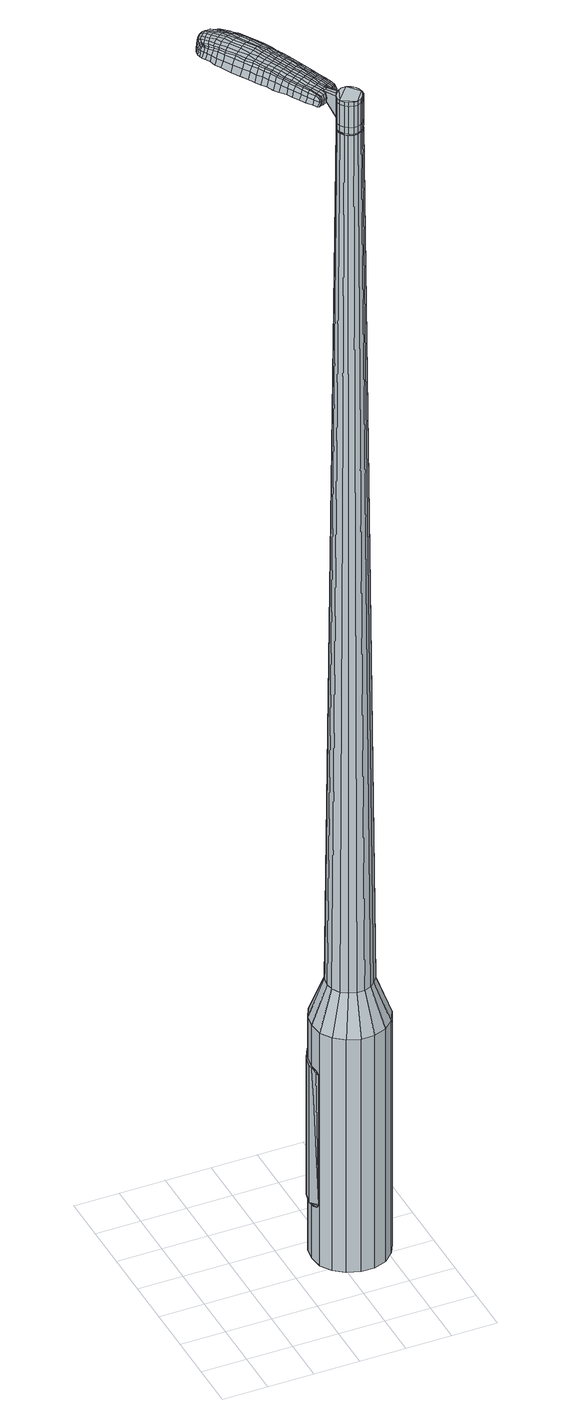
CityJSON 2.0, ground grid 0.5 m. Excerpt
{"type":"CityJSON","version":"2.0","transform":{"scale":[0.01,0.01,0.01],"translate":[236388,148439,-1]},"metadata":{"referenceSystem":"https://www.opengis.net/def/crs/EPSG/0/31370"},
"CityObjects":{
"object1":{"type":"GenericCityObject","attributes":{"cluster":213,"mean_distance_to_centroid":0.236,"new_centroid_x":236389.72,"new_centroid_y":148440.24,"mean_distance_to_camera":6.53,"H1":-6.53,"H2":-6.41,"Z_final":109.75,"cluster2":-1,"proj_x":236393.55,"proj_y":148437.95,"id_line":53405,"bearing_l":30.92,"distance":4.46,"orientation":"left","G_obj":120.92},"geometry":[{"type":"MultiSurface","lod":"2","boundaries":[[[0,1,2,3]],[[1,4,5,2]],[[4,6,7,5]],[[6,8,9,7]],[[8,10,11,9]],[[10,12,13,11]],[[12,14,15,13]],[[14,16,17,15]],[[16,18,19,17]],[[18,20,21,19]],[[20,22,23,21]],[[22,24,25,23]],[[24,26,27,25]],[[26,28,29,27]],[[28,30,31,29]],[[30,32,33,31]],[[32,34,35,33]],[[34,0,3,35]],[[36,37,38,39]],[[38,40,41,42]],[[41,43,42]],[[42,44,45,46]],[[45,47,46]],[[46,48,49,50]],[[49,51,50]],[[42,46,50,38]],[[50,52,39,38]],[[53,36,39]],[[2,5,7,35]],[[7,9,11,15]],[[11,13,15]],[[15,17,19,23]],[[19,21,23]],[[23,25,27,31]],[[27,29,31]],[[15,23,31,7]],[[31,33,35,7]],[[3,2,35]],[[1,0,54,55]],[[0,34,56,54]],[[34,32,57,56]],[[32,30,58,57]],[[30,28,59,58]],[[28,26,60,59]],[[26,24,61,60]],[[24,22,62,61]],[[22,20,63,62]],[[20,18,64,63]],[[18,16,65,64]],[[16,14,66,65]],[[14,12,67,66]],[[12,10,68,67]],[[10,8,69,68]],[[8,6,70,69]],[[6,4,71,70]],[[4,1,55,71]],[[55,54,72,73]],[[54,56,74,72]],[[56,57,75,74]],[[57,58,76,75]],[[58,59,77,76]],[[59,60,78,77]],[[60,61,79,78]],[[61,62,80,79]],[[62,63,81,80]],[[63,64,82,81]],[[64,65,83,82]],[[65,66,84,83]],[[66,67,85,84]],[[67,68,86,85]],[[68,69,87,86]],[[69,70,88,87]],[[70,71,89,88]],[[71,55,73,89]],[[72,90,91,92]],[[93,94,90,72]],[[95,96,94,93]],[[97,98,96,95]],[[99,100,98,97]],[[78,101,100,99]],[[102,103,101,78]],[[104,105,103,102]],[[106,107,105,104]],[[108,109,107,106]],[[83,110,109,108]],[[111,112,110,83]],[[85,113,112,111]],[[86,114,113,85]],[[87,115,114,86]],[[88,116,115,87]],[[117,118,116,88]],[[92,91,118,117]],[[119,120,121,122]],[[123,119,122,124]],[[125,123,124,126]],[[127,125,126,128]],[[129,127,128,130]],[[131,129,130,132]],[[133,131,132,134]],[[135,133,134,136]],[[137,135,136,138]],[[139,137,138,140]],[[141,139,140,142]],[[143,141,142,144]],[[145,143,144,146]],[[147,145,146,148]],[[149,147,148,150]],[[151,149,150,152]],[[73,72,92]],[[74,93,72]],[[74,75,95,93]],[[75,76,97,95]],[[76,77,99,97]],[[77,78,99]],[[79,102,78]],[[79,80,104,102]],[[80,81,106,104]],[[81,82,108,106]],[[82,83,108]],[[84,111,83]],[[84,85,111]],[[89,117,88]],[[89,73,92,117]],[[153,91,90]],[[153,154,118,91]],[[154,116,118]],[[155,112,113]],[[155,110,112]],[[156,109,110]],[[156,157,107,109]],[[157,158,105,107]],[[158,159,103,105]],[[159,101,103]],[[160,100,101]],[[160,161,98,100]],[[161,162,96,98]],[[162,163,94,96]],[[163,90,94]],[[39,52,151,164]],[[153,90,165,152]],[[53,39,164,120]],[[90,163,121,165]],[[36,53,120,119]],[[163,162,122,121]],[[37,36,119,123]],[[162,161,124,122]],[[38,37,123,125]],[[161,160,126,124]],[[40,38,125,127]],[[160,101,128,126]],[[41,40,127,129]],[[101,159,130,128]],[[43,41,129,131]],[[159,158,132,130]],[[42,43,131,133]],[[158,157,134,132]],[[44,42,133,135]],[[157,156,136,134]],[[45,44,135,137]],[[156,110,138,136]],[[47,45,137,139]],[[110,155,140,138]],[[46,47,139,141]],[[155,113,142,140]],[[48,46,141,143]],[[113,114,144,142]],[[49,48,143,145]],[[114,115,146,144]],[[51,49,145,147]],[[115,116,148,146]],[[50,51,147,149]],[[116,154,150,148]],[[52,50,149,151]],[[154,153,152,150]],[[151,152,166,167]],[[152,165,168,166]],[[165,121,169,168]],[[121,120,170,169]],[[120,164,171,170]],[[164,151,167,171]],[[172,173,174,175]],[[176,172,175,177]],[[172,176,178,179]],[[173,172,179,180]],[[181,182,183,184]],[[185,181,184,186]],[[181,185,187,188]],[[182,181,188,189]],[[190,191,192,193]],[[194,190,193,195]],[[190,194,196,197]],[[191,190,197,198]],[[199,200,201,202]],[[203,199,202,204]],[[199,203,205,206]],[[200,199,206,207]],[[208,209,210,211]],[[212,208,211,213]],[[208,212,214,215]],[[209,208,215,216]],[[217,218,219,220]],[[221,217,220,222]],[[217,221,223,224]],[[218,217,224,225]],[[226,227,228,229]],[[218,226,229,219]],[[226,218,225,230]],[[227,226,230,231]],[[232,233,234,235]],[[227,232,235,228]],[[232,227,231,236]],[[233,232,236,237]],[[238,176,177,239]],[[233,238,239,234]],[[238,233,237,240]],[[176,238,240,178]],[[241,242,243,244]],[[245,241,244,246]],[[241,245,247,248]],[[242,241,248,249]],[[250,251,252,253]],[[242,250,253,243]],[[250,242,249,254]],[[251,250,254,255]],[[256,257,258,259]],[[251,256,259,252]],[[256,251,255,260]],[[257,256,260,261]],[[262,263,264,265]],[[257,262,265,258]],[[262,257,261,266]],[[263,262,266,267]],[[268,173,180,269]],[[263,268,269,264]],[[268,263,267,270]],[[173,268,270,174]],[[271,272,273,274]],[[275,271,274,276]],[[271,275,277,278]],[[272,271,278,279]],[[280,281,282,283]],[[272,280,283,273]],[[280,272,279,284]],[[281,280,284,285]],[[286,287,288,289]],[[281,286,289,282]],[[286,281,285,290]],[[287,286,290,291]],[[292,185,186,293]],[[287,292,293,288]],[[292,287,291,294]],[[185,292,294,187]],[[295,296,297,298]],[[299,295,298,300]],[[295,299,301,302]],[[296,295,302,303]],[[304,305,306,307]],[[296,304,307,297]],[[304,296,303,308]],[[305,304,308,309]],[[310,311,312,313]],[[305,310,313,306]],[[310,305,309,314]],[[311,310,314,315]],[[316,317,318,319]],[[311,316,319,312]],[[316,311,315,320]],[[317,316,320,321]],[[322,182,189,323]],[[317,322,323,318]],[[322,317,321,324]],[[182,322,324,183]],[[325,211,210,326]],[[327,325,326,328]],[[325,327,329,330]],[[211,325,330,213]],[[331,327,328,332]],[[333,331,332,334]],[[331,333,335,336]],[[327,331,336,329]],[[337,333,334,338]],[[339,337,338,340]],[[337,339,341,342]],[[333,337,342,335]],[[343,339,340,344]],[[345,343,344,346]],[[343,345,347,348]],[[339,343,348,341]],[[349,345,346,350]],[[200,349,350,201]],[[349,200,207,351]],[[345,349,351,347]],[[352,353,198,197]],[[354,352,197,196]],[[352,354,355,356]],[[353,352,356,357]],[[358,359,357,356]],[[360,358,356,355]],[[358,360,361,362]],[[359,358,362,363]],[[364,365,363,362]],[[366,364,362,361]],[[364,366,367,368]],[[365,364,368,369]],[[370,371,369,368]],[[372,370,368,367]],[[370,372,205,203]],[[371,370,203,204]],[[373,374,375,376]],[[275,373,376,277]],[[373,275,276,377]],[[374,373,377,378]],[[379,194,195,380]],[[374,379,380,375]],[[379,374,378,381]],[[194,379,381,196]],[[382,383,384,385]],[[221,382,385,223]],[[382,221,222,386]],[[383,382,386,387]],[[388,389,390,391]],[[383,388,391,384]],[[388,383,387,392]],[[389,388,392,393]],[[394,191,198,395]],[[389,394,395,390]],[[394,389,393,396]],[[191,394,396,192]],[[397,398,399,400]],[[179,397,400,180]],[[397,179,178,401]],[[398,397,401,402]],[[403,404,405,406]],[[398,403,406,399]],[[403,398,402,407]],[[404,403,407,408]],[[409,202,201,410]],[[404,409,410,405]],[[409,404,408,411]],[[202,409,411,204]],[[412,413,414,415]],[[184,412,415,186]],[[412,184,183,416]],[[413,412,416,417]],[[418,206,205,419]],[[413,418,419,414]],[[418,413,417,420]],[[206,418,420,207]],[[421,422,423,424]],[[299,421,424,301]],[[421,299,300,425]],[[422,421,425,426]],[[427,212,213,428]],[[422,427,428,423]],[[427,422,426,429]],[[212,427,429,214]],[[430,431,432,433]],[[245,430,433,247]],[[430,245,246,434]],[[431,430,434,435]],[[436,437,438,439]],[[431,436,439,432]],[[436,431,435,440]],[[437,436,440,441]],[[442,209,216,443]],[[437,442,443,438]],[[442,437,441,444]],[[209,442,444,210]],[[445,446,435,434]],[[244,445,434,246]],[[445,244,243,447]],[[446,445,447,448]],[[449,450,441,440]],[[446,449,440,435]],[[449,446,448,451]],[[450,449,451,452]],[[453,326,210,444]],[[450,453,444,441]],[[453,450,452,454]],[[326,453,454,328]],[[455,456,457,458]],[[302,455,458,303]],[[455,302,301,424]],[[456,455,424,423]],[[459,330,329,460]],[[456,459,460,457]],[[459,456,423,428]],[[330,459,428,213]],[[461,462,448,447]],[[253,461,447,243]],[[461,253,252,463]],[[462,461,463,464]],[[465,466,452,451]],[[462,465,451,448]],[[465,462,464,467]],[[466,465,467,468]],[[469,332,328,454]],[[466,469,454,452]],[[469,466,468,470]],[[332,469,470,334]],[[471,472,473,474]],[[308,471,474,309]],[[471,308,303,458]],[[472,471,458,457]],[[475,336,335,476]],[[472,475,476,473]],[[475,472,457,460]],[[336,475,460,329]],[[477,478,464,463]],[[259,477,463,252]],[[477,259,258,479]],[[478,477,479,480]],[[481,482,468,467]],[[478,481,467,464]],[[481,478,480,483]],[[482,481,483,484]],[[485,338,334,470]],[[482,485,470,468]],[[485,482,484,486]],[[338,485,486,340]],[[487,488,489,490]],[[314,487,490,315]],[[487,314,309,474]],[[488,487,474,473]],[[491,342,341,492]],[[488,491,492,489]],[[491,488,473,476]],[[342,491,476,335]],[[493,494,480,479]],[[265,493,479,258]],[[493,265,264,495]],[[494,493,495,496]],[[497,498,484,483]],[[494,497,483,480]],[[497,494,496,499]],[[498,497,499,500]],[[501,344,340,486]],[[498,501,486,484]],[[501,498,500,502]],[[344,501,502,346]],[[503,504,505,506]],[[320,503,506,321]],[[503,320,315,490]],[[504,503,490,489]],[[507,348,347,508]],[[504,507,508,505]],[[507,504,489,492]],[[348,507,492,341]],[[509,510,496,495]],[[269,509,495,264]],[[509,269,180,400]],[[510,509,400,399]],[[511,512,500,499]],[[510,511,499,496]],[[511,510,399,406]],[[512,511,406,405]],[[513,350,346,502]],[[512,513,502,500]],[[513,512,405,410]],[[350,513,410,201]],[[514,515,417,416]],[[324,514,416,183]],[[514,324,321,506]],[[515,514,506,505]],[[516,351,207,420]],[[515,516,420,417]],[[516,515,505,508]],[[351,516,508,347]],[[517,518,378,377]],[[274,517,377,276]],[[517,274,273,519]],[[518,517,519,520]],[[521,354,196,381]],[[518,521,381,378]],[[521,518,520,522]],[[354,521,522,355]],[[523,524,525,526]],[[224,523,526,225]],[[523,224,223,385]],[[524,523,385,384]],[[527,528,529,530]],[[524,527,530,525]],[[527,524,384,391]],[[528,527,391,390]],[[531,353,357,532]],[[528,531,532,529]],[[531,528,390,395]],[[353,531,395,198]],[[533,534,520,519]],[[283,533,519,273]],[[533,283,282,535]],[[534,533,535,536]],[[537,360,355,522]],[[534,537,522,520]],[[537,534,536,538]],[[360,537,538,361]],[[539,540,541,542]],[[230,539,542,231]],[[539,230,225,526]],[[540,539,526,525]],[[543,544,545,546]],[[540,543,546,541]],[[543,540,525,530]],[[544,543,530,529]],[[547,359,363,548]],[[544,547,548,545]],[[547,544,529,532]],[[359,547,532,357]],[[549,550,536,535]],[[289,549,535,282]],[[549,289,288,551]],[[550,549,551,552]],[[553,366,361,538]],[[550,553,538,536]],[[553,550,552,554]],[[366,553,554,367]],[[555,556,557,558]],[[236,555,558,237]],[[555,236,231,542]],[[556,555,542,541]],[[559,560,561,562]],[[556,559,562,557]],[[559,556,541,546]],[[560,559,546,545]],[[563,365,369,564]],[[560,563,564,561]],[[563,560,545,548]],[[365,563,548,363]],[[565,566,552,551]],[[293,565,551,288]],[[565,293,186,415]],[[566,565,415,414]],[[567,372,367,554]],[[566,567,554,552]],[[567,566,414,419]],[[372,567,419,205]],[[568,569,402,401]],[[240,568,401,178]],[[568,240,237,558]],[[569,568,558,557]],[[570,571,408,407]],[[569,570,407,402]],[[570,569,557,562]],[[571,570,562,561]],[[572,371,204,411]],[[571,572,411,408]],[[572,571,561,564]],[[371,572,564,369]],[[573,574,575,576]],[[576,575,577,578]],[[579,577,575,580]],[[580,575,574,581]],[[582,583,584,585]],[[585,584,586,587]],[[588,586,584,589]],[[589,584,583,590]],[[591,592,593,594]],[[594,593,595,596]],[[597,595,593,598]],[[598,593,592,599]],[[600,601,602,603]],[[603,602,604,605]],[[606,604,602,607]],[[607,602,601,608]],[[609,610,611,612]],[[612,611,613,614]],[[615,613,611,616]],[[616,611,610,617]],[[618,619,620,621]],[[621,620,622,623]],[[624,622,620,625]],[[625,620,619,626]],[[627,628,629,630]],[[630,629,619,618]],[[626,619,629,631]],[[631,629,628,632]],[[633,634,635,636]],[[636,635,628,627]],[[632,628,635,637]],[[637,635,634,638]],[[578,577,639,640]],[[640,639,634,633]],[[638,634,639,641]],[[641,639,577,579]],[[642,643,644,645]],[[645,644,646,647]],[[648,646,644,649]],[[649,644,643,650]],[[651,652,653,654]],[[654,653,643,642]],[[650,643,653,655]],[[655,653,652,656]],[[657,658,659,660]],[[660,659,652,651]],[[656,652,659,661]],[[661,659,658,662]],[[663,664,665,666]],[[666,665,658,657]],[[662,658,665,667]],[[667,665,664,668]],[[581,574,669,670]],[[670,669,664,663]],[[668,664,669,671]],[[671,669,574,573]],[[672,673,674,675]],[[675,674,676,677]],[[678,676,674,679]],[[679,674,673,680]],[[681,682,683,684]],[[684,683,673,672]],[[680,673,683,685]],[[685,683,682,686]],[[687,688,689,690]],[[690,689,682,681]],[[686,682,689,691]],[[691,689,688,692]],[[587,586,693,694]],[[694,693,688,687]],[[692,688,693,695]],[[695,693,586,588]],[[696,697,698,699]],[[699,698,700,701]],[[702,700,698,703]],[[703,698,697,704]],[[705,706,707,708]],[[708,707,697,696]],[[704,697,707,709]],[[709,707,706,710]],[[711,712,713,714]],[[714,713,706,705]],[[710,706,713,715]],[[715,713,712,716]],[[717,718,719,720]],[[720,719,712,711]],[[716,712,719,721]],[[721,719,718,722]],[[590,583,723,724]],[[724,723,718,717]],[[722,718,723,725]],[[725,723,583,582]],[[609,612,726,727]],[[727,726,728,729]],[[730,728,726,731]],[[731,726,612,614]],[[729,728,732,733]],[[733,732,734,735]],[[736,734,732,737]],[[737,732,728,730]],[[735,734,738,739]],[[739,738,740,741]],[[742,740,738,743]],[[743,738,734,736]],[[741,740,744,745]],[[745,744,746,747]],[[748,746,744,749]],[[749,744,740,742]],[[747,746,750,751]],[[751,750,601,600]],[[608,601,750,752]],[[752,750,746,748]],[[599,753,754,598]],[[598,754,755,597]],[[756,755,754,757]],[[757,754,753,758]],[[758,759,760,757]],[[757,760,761,756]],[[762,761,760,763]],[[763,760,759,764]],[[764,765,766,763]],[[763,766,767,762]],[[768,767,766,769]],[[769,766,765,770]],[[770,771,772,769]],[[769,772,773,768]],[[606,773,772,604]],[[604,772,771,605]],[[774,775,776,777]],[[777,776,676,678]],[[677,676,776,778]],[[778,776,775,779]],[[596,595,780,781]],[[781,780,775,774]],[[779,775,780,782]],[[782,780,595,597]],[[783,784,785,786]],[[786,785,622,624]],[[623,622,785,787]],[[787,785,784,788]],[[789,790,791,792]],[[792,791,784,783]],[[788,784,791,793]],[[793,791,790,794]],[[599,592,795,796]],[[796,795,790,789]],[[794,790,795,797]],[[797,795,592,591]],[[798,799,800,801]],[[801,800,580,581]],[[579,580,800,802]],[[802,800,799,803]],[[804,805,806,807]],[[807,806,799,798]],[[803,799,806,808]],[[808,806,805,809]],[[600,603,810,811]],[[811,810,805,804]],[[809,805,810,812]],[[812,810,603,605]],[[813,814,815,816]],[[816,815,585,587]],[[582,585,815,817]],[[817,815,814,818]],[[606,607,819,820]],[[820,819,814,813]],[[818,814,819,821]],[[821,819,607,608]],[[822,823,700,824]],[[824,700,702]],[[701,700,823,825]],[[614,613,826,827]],[[827,826,823,822]],[[825,823,826,828]],[[828,826,613,615]],[[829,830,831,832]],[[832,831,646,648]],[[647,646,831,833]],[[833,831,830,834]],[[835,836,837,838]],[[838,837,830,829]],[[834,830,837,839]],[[839,837,836,840]],[[617,610,841,842]],[[842,841,836,835]],[[840,836,841,843]],[[843,841,610,609]],[[834,844,845,833]],[[833,845,645,647]],[[642,645,845,846]],[[846,845,844,847]],[[840,848,849,839]],[[839,849,844,834]],[[847,844,849,850]],[[850,849,848,851]],[[609,727,852,843]],[[843,852,848,840]],[[851,848,852,853]],[[853,852,727,729]],[[854,855,856,857]],[[857,856,703,704]],[[702,703,856,824]],[[824,856,855,822]],[[730,731,858,859]],[[859,858,855,854]],[[822,855,858,827]],[[827,858,731,614]],[[847,860,846]],[[846,860,654,642]],[[651,654,860,861]],[[861,860,862]],[[851,863,864,850]],[[850,864,860,847]],[[862,860,864,865]],[[865,864,863,866]],[[729,733,867,853]],[[853,867,863,851]],[[866,863,867,868]],[[868,867,733,735]],[[869,870,871,872]],[[872,871,709,710]],[[704,709,871,857]],[[857,871,870,854]],[[736,737,873,874]],[[874,873,870,869]],[[854,870,873,859]],[[859,873,737,730]],[[862,875,861]],[[861,875,660,651]],[[657,660,875,876]],[[876,875,877]],[[866,878,879,865]],[[865,879,875,862]],[[877,875,879,880]],[[880,879,878,881]],[[735,739,882,868]],[[868,882,878,866]],[[881,878,882,883]],[[883,882,739,741]],[[884,885,886,887]],[[887,886,715,716]],[[710,715,886,872]],[[872,886,885,869]],[[742,743,888,889]],[[889,888,885,884]],[[869,885,888,874]],[[874,888,743,736]],[[877,890,891,876]],[[876,891,666,657]],[[663,666,891,892]],[[892,891,890,893]],[[881,894,895,880]],[[880,895,890,877]],[[893,890,895,896]],[[896,895,894,897]],[[741,745,898,883]],[[883,898,894,881]],[[897,894,898,899]],[[899,898,745,747]],[[900,901,902,903]],[[903,902,721,722]],[[716,721,902,887]],[[887,902,901,884]],[[748,749,904,905]],[[905,904,901,900]],[[884,901,904,889]],[[889,904,749,742]],[[893,906,907,892]],[[892,907,670,663]],[[581,670,907,801]],[[801,907,906,798]],[[897,908,909,896]],[[896,909,906,893]],[[798,906,909,807]],[[807,909,908,804]],[[747,751,910,899]],[[899,910,908,897]],[[804,908,910,811]],[[811,910,751,600]],[[818,911,912,817]],[[817,912,725,582]],[[722,725,912,903]],[[903,912,911,900]],[[608,752,913,821]],[[821,913,911,818]],[[900,911,913,905]],[[905,913,752,748]],[[779,914,915,778]],[[778,915,675,677]],[[672,675,915,916]],[[916,915,914,917]],[[597,755,918,782]],[[782,918,914,779]],[[917,914,918,919]],[[919,918,755,756]],[[920,921,922,923]],[[923,922,625,626]],[[624,625,922,786]],[[786,922,921,783]],[[924,925,926,927]],[[927,926,921,920]],[[783,921,926,792]],[[792,926,925,789]],[[758,753,928,929]],[[929,928,925,924]],[[789,925,928,796]],[[796,928,753,599]],[[917,930,931,916]],[[916,931,684,672]],[[681,684,931,932]],[[932,931,930,933]],[[756,761,934,919]],[[919,934,930,917]],[[933,930,934,935]],[[935,934,761,762]],[[936,937,938,939]],[[939,938,631,632]],[[626,631,938,923]],[[923,938,937,920]],[[940,941,942,943]],[[943,942,937,936]],[[920,937,942,927]],[[927,942,941,924]],[[764,759,944,945]],[[945,944,941,940]],[[924,941,944,929]],[[929,944,759,758]],[[933,946,947,932]],[[932,947,690,681]],[[687,690,947,948]],[[948,947,946,949]],[[762,767,950,935]],[[935,950,946,933]],[[949,946,950,951]],[[951,950,767,768]],[[952,953,954,955]],[[955,954,637,638]],[[632,637,954,939]],[[939,954,953,936]],[[956,957,958,959]],[[959,958,953,952]],[[936,953,958,943]],[[943,958,957,940]],[[770,765,960,961]],[[961,960,957,956]],[[940,957,960,945]],[[945,960,765,764]],[[949,962,963,948]],[[948,963,694,687]],[[587,694,963,816]],[[816,963,962,813]],[[768,773,964,951]],[[951,964,962,949]],[[813,962,964,820]],[[820,964,773,606]],[[803,965,966,802]],[[802,966,641,579]],[[638,641,966,955]],[[955,966,965,952]],[[809,967,968,808]],[[808,968,965,803]],[[952,965,968,959]],[[959,968,967,956]],[[605,771,969,812]],[[812,969,967,809]],[[956,967,969,961]],[[961,969,771,770]],[[573,576,175,174]],[[576,578,177,175]],[[588,589,188,187]],[[589,590,189,188]],[[591,594,193,192]],[[594,596,195,193]],[[615,616,215,214]],[[616,617,216,215]],[[618,621,220,219]],[[621,623,222,220]],[[627,630,229,228]],[[630,618,219,229]],[[633,636,235,234]],[[636,627,228,235]],[[578,640,239,177]],[[640,633,234,239]],[[648,649,248,247]],[[649,650,249,248]],[[650,655,254,249]],[[655,656,255,254]],[[656,661,260,255]],[[661,662,261,260]],[[662,667,266,261]],[[667,668,267,266]],[[668,671,270,267]],[[671,573,174,270]],[[678,679,278,277]],[[679,680,279,278]],[[680,685,284,279]],[[685,686,285,284]],[[686,691,290,285]],[[691,692,291,290]],[[692,695,294,291]],[[695,588,187,294]],[[696,699,298,297]],[[699,701,300,298]],[[705,708,307,306]],[[708,696,297,307]],[[711,714,313,312]],[[714,705,306,313]],[[717,720,319,318]],[[720,711,312,319]],[[590,724,323,189]],[[724,717,318,323]],[[774,777,376,375]],[[777,678,277,376]],[[596,781,380,195]],[[781,774,375,380]],[[623,787,386,222]],[[787,788,387,386]],[[788,793,392,387]],[[793,794,393,392]],[[794,797,396,393]],[[797,591,192,396]],[[701,425,300]],[[701,825,426,425]],[[825,828,429,426]],[[828,615,214,429]],[[829,832,433,432]],[[832,648,247,433]],[[835,838,439,438]],[[838,829,432,439]],[[617,842,443,216]],[[842,835,438,443]],[[970,971,972,973]],[[974,975,973,972]],[[976,977,978,979]],[[980,981,982,983]],[[971,984,985,972]],[[986,974,972,985]],[[987,976,979,988]],[[989,990,981,980]],[[984,991,992,985]],[[992,993,986,985]],[[994,987,988,995]],[[996,990,989,997]],[[991,998,999,992]],[[999,1000,993,992]],[[1001,994,995,1002]],[[1003,996,997,1004]],[[1005,1006,1007,1008]],[[1009,1010,1006,1005]],[[1009,1011,1012,1010]],[[1011,1013,1014,1012]],[[1015,1016,1017,1018]],[[1019,1020,1016,1015]],[[1021,1022,1020,1019]],[[1023,1024,1022,1021]],[[1018,1007,1006,1015]],[[1015,1006,1010,1019]],[[1010,1012,1021,1019]],[[1012,1014,1023,1021]],[[979,978,975,974]],[[988,979,974,986]],[[993,995,988,986]],[[1000,1002,995,993]],[[980,983,977,976]],[[989,980,976,987]],[[997,989,987,994]],[[1004,997,994,1001]],[[981,1005,1008,982]],[[990,1009,1005,981]],[[1011,1009,990,996]],[[1013,1011,996,1003]],[[1025,1026,1027,1028]],[[1027,1029,1030,1031]],[[1027,1031,1032,1033]],[[1027,1033,1028]],[[1034,1025,1028,1035]],[[1036,1035,1028,1037]],[[1038,1037,1028]],[[1039,1027,1026,1040]],[[1041,1039,1040,1042]],[[1043,1041,1042,1044]],[[1045,1043,1044,1046]],[[1047,1045,1046,1048]],[[1048,1049,1050,1051]],[[1048,1051,1052,1053]],[[1048,1053,1054,1055]],[[1054,1056,1057,1058]],[[1054,1058,1059,1060]],[[1054,1060,1055]],[[1048,1055,1047]],[[1061,1062,1026,1025]],[[1063,1064,1029,1027]],[[1065,1066,1038,1028]],[[1062,1067,1040,1026]],[[1068,1063,1027,1039]],[[1067,1069,1042,1040]],[[1070,1068,1039,1041]],[[1069,1071,1044,1042]],[[1072,1070,1041,1043]],[[1071,1073,1046,1044]],[[1074,1072,1043,1045]],[[1073,1075,1048,1046]],[[1076,1074,1045,1047]],[[1075,1077,1049,1048]],[[1078,1079,1056,1054]],[[1080,1076,1047,1055]],[[1050,1049,1077,1081]],[[1051,1050,1081,1082]],[[1052,1051,1082,1083]],[[1053,1052,1083,1084]],[[1054,1053,1084,1078]],[[1085,1061,1025,1034]],[[1086,1085,1034,1035]],[[1087,1086,1035,1036]],[[1088,1087,1036,1037]],[[1066,1088,1037,1038]],[[1030,1029,1064,1089]],[[1057,1056,1079,1090]],[[1031,1030,1089,1091]],[[1032,1031,1091,1092]],[[1033,1032,1092,1093]],[[1028,1033,1093,1065]],[[1058,1057,1090,1094]],[[1059,1058,1094,1095]],[[1060,1059,1095,1096]],[[1055,1060,1096,1080]]]}]}
},
"vertices":[
[148,161,384],[162,166,384],[162,166,96],[148,161,96],[176,166,384],[176,166,96],[190,162,384],[190,162,96],[202,152,384],[202,152,96],[209,140,384],[209,140,96],[212,125,384],[212,125,96],[210,111,384],[210,111,96],[203,98,384],[203,98,96],[192,88,384],[192,88,96],[178,83,384],[178,83,96],[163,83,384],[163,83,96],[149,88,384],[149,88,96],[138,97,384],[138,97,96],[130,109,384],[130,109,96],[128,124,384],[128,124,96],[130,138,384],[130,138,96],[137,151,384],[137,151,96],[157,129,1524],[156,124,1524],[157,120,1524],[163,136,1524],[160,116,1524],[163,113,1524],[172,111,1524],[168,111,1524],[177,113,1524],[180,116,1524],[183,125,1524],[183,120,1524],[182,129,1524],[180,133,1524],[172,138,1524],[176,136,1524],[167,138,1524],[159,133,1524],[157,146,429],[165,149,429],[150,140,429],[146,133,429],[145,124,429],[146,116,429],[151,108,429],[158,103,429],[166,100,429],[175,100,429],[183,103,429],[189,109,429],[194,116,429],[195,125,429],[193,134,429],[189,141,429],[182,147,429],[174,149,429],[163,136,1483],[167,138,1483],[159,133,1483],[157,129,1483],[156,124,1483],[157,120,1483],[160,116,1483],[163,113,1483],[168,111,1483],[172,111,1483],[177,113,1483],[180,116,1483],[183,120,1483],[183,125,1483],[182,129,1483],[180,133,1483],[176,136,1483],[172,138,1483],[163,136,1485],[167,137,1485],[167,137,1483],[160,133,1483],[160,133,1485],[158,129,1483],[158,129,1485],[157,124,1483],[157,124,1485],[158,120,1483],[158,120,1485],[160,116,1485],[164,113,1483],[164,113,1485],[168,112,1483],[168,112,1485],[172,112,1483],[172,112,1485],[176,114,1483],[176,114,1485],[180,116,1485],[182,120,1483],[182,120,1485],[183,125,1485],[182,129,1485],[180,133,1485],[176,136,1485],[172,137,1483],[172,137,1485],[157,129,1519],[159,133,1519],[159,133,1493],[157,129,1493],[156,124,1519],[156,124,1493],[157,120,1519],[157,120,1493],[160,116,1519],[160,116,1493],[163,113,1519],[163,113,1493],[168,111,1519],[168,111,1493],[172,111,1519],[172,111,1493],[177,113,1519],[177,113,1493],[180,116,1519],[180,116,1493],[183,120,1519],[183,120,1493],[183,125,1519],[183,125,1493],[182,129,1519],[182,129,1493],[180,133,1519],[180,133,1493],[176,136,1519],[176,136,1493],[172,138,1519],[172,138,1493],[167,138,1519],[167,138,1493],[167,138,1485],[172,138,1485],[183,120,1485],[177,113,1485],[172,111,1485],[168,111,1485],[163,113,1485],[157,120,1485],[156,124,1485],[157,129,1485],[159,133,1485],[163,136,1519],[163,136,1493],[156,154,1513],[156,154,1518],[153,152,1513],[151,150,1513],[151,150,1518],[153,152,1518],[132,226,1519],[135,219,1518],[136,221,1509],[133,228,1510],[128,233,1519],[128,235,1510],[127,232,1526],[131,224,1525],[135,218,1525],[99,206,1519],[103,200,1518],[105,200,1525],[101,206,1525],[94,213,1519],[96,213,1526],[92,214,1510],[97,206,1510],[101,200,1509],[76,278,1519],[79,280,1519],[79,281,1513],[76,279,1513],[73,275,1519],[73,276,1513],[74,274,1524],[77,277,1524],[80,279,1524],[114,215,1530],[118,208,1529],[121,210,1529],[117,216,1530],[110,222,1531],[113,224,1531],[106,220,1530],[111,213,1530],[115,206,1529],[156,145,1512],[158,147,1512],[158,148,1517],[155,146,1517],[153,144,1512],[153,145,1517],[153,144,1506],[155,146,1506],[158,148,1506],[100,276,1519],[102,273,1519],[103,275,1512],[101,277,1512],[99,278,1518],[99,279,1512],[98,277,1522],[99,275,1523],[102,272,1524],[105,269,1519],[109,265,1519],[109,266,1512],[106,271,1512],[104,268,1524],[108,264,1525],[112,260,1519],[116,253,1519],[117,255,1511],[113,262,1511],[111,259,1526],[115,252,1526],[122,243,1519],[123,245,1510],[121,242,1526],[166,160,1513],[163,167,1513],[162,166,1518],[166,159,1517],[169,155,1512],[167,156,1516],[169,156,1506],[167,162,1507],[163,168,1507],[159,174,1514],[156,180,1515],[155,179,1520],[159,172,1519],[160,175,1507],[156,182,1507],[152,187,1515],[149,194,1516],[148,192,1522],[152,186,1521],[153,189,1508],[150,195,1508],[146,200,1517],[142,207,1517],[141,205,1524],[145,199,1523],[146,202,1508],[143,209,1509],[139,213,1518],[138,211,1524],[139,215,1509],[69,258,1519],[71,255,1519],[72,255,1524],[71,259,1523],[69,261,1518],[70,260,1522],[67,261,1512],[68,258,1512],[69,255,1512],[73,251,1519],[75,246,1519],[77,246,1525],[74,251,1524],[71,251,1512],[74,246,1512],[78,240,1519],[82,233,1519],[84,233,1526],[80,240,1526],[76,240,1511],[80,234,1511],[88,223,1519],[90,223,1526],[86,224,1510],[140,145,1513],[136,151,1513],[134,151,1507],[139,145,1507],[144,140,1512],[142,141,1506],[144,142,1516],[142,145,1517],[137,151,1518],[132,157,1514],[127,164,1515],[126,164,1507],[130,158,1507],[133,157,1519],[129,164,1520],[123,170,1515],[119,176,1516],[117,176,1508],[122,170,1508],[125,170,1521],[121,176,1522],[115,182,1517],[111,188,1517],[109,188,1509],[113,182,1508],[117,182,1523],[113,188,1524],[107,194,1518],[105,194,1509],[109,194,1524],[153,151,1519],[155,152,1519],[149,157,1520],[151,159,1520],[146,156,1520],[150,150,1519],[145,164,1522],[147,165,1522],[141,170,1523],[143,172,1523],[138,169,1523],[142,162,1521],[137,177,1524],[140,178,1524],[133,183,1525],[136,184,1525],[131,181,1525],[134,175,1524],[130,189,1526],[132,191,1526],[126,196,1527],[128,197,1527],[123,194,1527],[127,188,1526],[122,202,1528],[125,204,1528],[119,200,1528],[79,274,1527],[82,276,1527],[76,271,1526],[78,267,1527],[81,270,1528],[84,272,1528],[84,265,1529],[87,267,1529],[81,262,1528],[85,256,1530],[88,258,1530],[91,260,1530],[92,252,1531],[95,254,1531],[88,250,1530],[93,242,1531],[96,244,1531],[99,246,1531],[103,233,1531],[106,235,1531],[100,231,1531],[68,263,1518],[69,266,1519],[68,266,1513],[67,263,1513],[70,262,1523],[70,265,1523],[71,270,1519],[70,271,1513],[72,269,1524],[97,279,1518],[94,280,1518],[94,278,1523],[97,277,1523],[97,280,1513],[94,281,1513],[91,281,1519],[87,281,1519],[87,280,1524],[91,279,1523],[91,282,1513],[86,282,1513],[83,281,1519],[84,280,1524],[83,282,1513],[130,223,1528],[128,222,1528],[132,216,1528],[133,217,1527],[126,231,1528],[124,230,1529],[126,221,1529],[123,219,1530],[126,213,1529],[129,215,1528],[121,229,1529],[118,227,1530],[120,218,1530],[124,212,1529],[116,226,1531],[102,207,1528],[104,208,1529],[99,215,1529],[97,214,1528],[106,201,1527],[108,202,1528],[107,210,1529],[103,218,1530],[111,204,1528],[146,139,1512],[147,140,1512],[147,142,1517],[145,141,1517],[144,140,1506],[146,141,1506],[150,142,1512],[150,143,1517],[149,142,1506],[169,153,1512],[167,152,1512],[167,153,1506],[169,154,1506],[167,154,1517],[166,153,1517],[165,151,1512],[163,149,1512],[163,150,1506],[165,152,1506],[164,152,1517],[162,150,1517],[161,148,1512],[160,149,1506],[160,149,1517],[165,158,1519],[163,157,1519],[161,165,1520],[160,164,1520],[161,156,1519],[159,155,1519],[158,163,1520],[156,162,1520],[157,154,1519],[153,160,1520],[143,145,1519],[144,146,1519],[140,153,1520],[139,152,1520],[147,148,1519],[143,154,1520],[158,171,1521],[156,171,1521],[154,178,1522],[153,177,1522],[154,169,1521],[152,168,1521],[151,176,1522],[148,174,1523],[150,167,1522],[146,173,1523],[134,158,1521],[136,159,1521],[132,165,1522],[130,164,1522],[139,160,1521],[135,167,1522],[151,185,1523],[149,184,1523],[147,191,1524],[146,190,1524],[147,182,1523],[145,181,1524],[143,189,1525],[141,187,1525],[142,180,1524],[138,186,1525],[126,170,1523],[128,171,1523],[124,177,1524],[122,176,1524],[131,173,1524],[127,179,1525],[144,198,1525],[142,197,1525],[140,204,1526],[139,203,1526],[140,195,1526],[137,194,1526],[136,202,1527],[134,200,1527],[135,192,1526],[131,199,1527],[118,182,1525],[120,184,1525],[116,190,1526],[114,189,1526],[123,186,1526],[119,192,1527],[137,210,1527],[135,210,1527],[133,208,1527],[130,207,1528],[127,205,1528],[110,195,1527],[112,196,1527],[115,198,1528],[71,260,1525],[72,263,1525],[72,257,1526],[73,259,1526],[73,267,1526],[75,263,1527],[98,275,1525],[96,276,1525],[98,273,1526],[100,273,1525],[92,277,1525],[89,278,1526],[91,274,1527],[95,274,1526],[85,277,1526],[88,273,1527],[75,252,1526],[76,255,1527],[78,247,1527],[79,249,1528],[78,258,1528],[81,252,1529],[103,268,1526],[101,269,1527],[104,264,1528],[106,263,1527],[98,269,1527],[94,269,1528],[98,263,1529],[101,263,1528],[91,268,1528],[95,262,1530],[81,241,1528],[82,243,1529],[85,234,1528],[86,236,1529],[85,246,1529],[89,239,1530],[110,258,1528],[108,258,1528],[112,251,1529],[114,251,1528],[105,258,1529],[102,257,1530],[106,249,1530],[109,250,1530],[98,256,1530],[103,248,1531],[91,224,1529],[93,226,1529],[96,228,1530],[120,241,1528],[118,241,1529],[115,240,1530],[112,238,1530],[109,237,1531],[134,220,1509],[134,219,1518],[130,225,1518],[131,227,1509],[126,232,1519],[127,234,1510],[125,231,1525],[129,223,1525],[133,217,1525],[106,201,1525],[104,201,1518],[100,207,1518],[102,207,1525],[96,214,1519],[98,214,1525],[94,215,1510],[98,208,1509],[102,202,1509],[80,279,1513],[80,278,1519],[78,276,1519],[77,277,1513],[75,274,1519],[74,274,1513],[76,272,1524],[78,275,1524],[81,277,1524],[121,210,1528],[118,209,1528],[114,215,1529],[117,216,1529],[110,223,1529],[112,224,1529],[107,221,1529],[111,213,1529],[115,207,1528],[157,149,1516],[157,149,1512],[155,147,1512],[154,148,1516],[152,146,1512],[152,147,1516],[152,146,1506],[154,148,1506],[157,150,1506],[102,273,1512],[101,272,1519],[99,274,1518],[100,276,1512],[98,276,1518],[98,277,1512],[97,275,1522],[98,273,1523],[100,271,1523],[108,265,1512],[107,264,1519],[104,268,1519],[104,270,1512],[103,267,1524],[106,262,1525],[115,254,1511],[114,252,1519],[110,259,1519],[111,261,1511],[109,257,1525],[114,251,1526],[120,242,1519],[121,244,1510],[119,241,1526],[160,165,1518],[161,166,1513],[164,160,1513],[164,159,1517],[167,155,1512],[166,155,1515],[167,156,1506],[165,161,1506],[162,168,1507],[153,178,1520],[154,180,1514],[158,173,1514],[157,172,1519],[158,174,1507],[155,181,1507],[146,191,1522],[147,193,1516],[151,186,1515],[150,185,1521],[151,188,1508],[148,194,1508],[140,204,1523],[140,206,1517],[144,199,1516],[143,198,1522],[144,201,1508],[141,208,1508],[137,212,1517],[136,211,1524],[138,214,1509],[74,256,1523],[73,256,1519],[71,259,1518],[72,259,1523],[71,261,1518],[72,261,1522],[69,261,1512],[70,259,1512],[71,256,1512],[79,246,1525],[77,246,1519],[75,251,1519],[76,252,1524],[73,252,1512],[75,247,1512],[85,234,1526],[84,234,1519],[80,241,1519],[81,241,1525],[78,241,1511],[82,235,1511],[90,224,1519],[91,224,1526],[88,225,1510],[136,153,1507],[138,152,1513],[142,146,1513],[140,146,1506],[145,142,1512],[144,142,1506],[145,143,1515],[143,146,1517],[139,152,1518],[127,165,1507],[129,165,1514],[133,159,1514],[132,159,1507],[135,159,1519],[131,165,1520],[119,177,1508],[121,177,1516],[125,171,1515],[123,171,1508],[126,171,1521],[122,177,1522],[110,190,1508],[112,189,1517],[117,183,1516],[115,183,1508],[118,183,1522],[114,189,1523],[108,195,1517],[106,196,1509],[110,195,1524],[152,152,1518],[154,153,1518],[149,158,1519],[151,159,1519],[146,157,1519],[150,151,1518],[145,164,1520],[147,166,1520],[141,171,1521],[143,172,1521],[138,169,1521],[142,163,1520],[137,177,1523],[139,179,1523],[133,184,1524],[136,185,1524],[130,182,1524],[134,176,1523],[129,190,1525],[132,191,1525],[126,196,1526],[128,198,1526],[123,194,1526],[127,188,1525],[122,202,1527],[124,204,1527],[119,201,1527],[82,275,1526],[79,273,1526],[77,270,1525],[79,267,1526],[81,270,1526],[84,271,1526],[88,266,1528],[85,264,1528],[82,262,1527],[85,256,1528],[88,258,1529],[91,260,1529],[95,254,1530],[92,252,1530],[89,250,1529],[93,242,1530],[96,244,1530],[99,246,1530],[106,235,1530],[103,234,1530],[100,231,1530],[70,265,1513],[71,265,1518],[70,262,1518],[69,263,1512],[72,262,1523],[72,264,1523],[73,269,1519],[72,270,1513],[74,268,1523],[94,277,1523],[94,278,1518],[96,277,1518],[96,276,1523],[97,278,1512],[94,279,1512],[87,278,1523],[87,279,1519],[90,279,1519],[91,277,1523],[91,280,1513],[87,280,1513],[84,279,1519],[84,278,1524],[83,280,1513],[131,216,1527],[128,222,1527],[129,223,1527],[132,216,1526],[124,230,1527],[123,230,1528],[126,213,1528],[122,220,1528],[125,221,1528],[129,215,1527],[121,229,1528],[118,227,1529],[120,218,1529],[123,212,1528],[115,226,1529],[100,216,1528],[104,209,1527],[103,208,1527],[98,215,1527],[107,202,1526],[108,203,1527],[108,211,1528],[103,218,1528],[111,205,1527],[146,143,1516],[146,142,1512],[145,143,1516],[145,143,1506],[149,144,1512],[149,145,1516],[148,144,1506],[166,155,1506],[166,154,1512],[167,154,1512],[167,155,1506],[166,155,1516],[165,154,1516],[162,152,1506],[162,151,1512],[164,153,1512],[164,154,1506],[163,153,1516],[161,152,1516],[159,150,1512],[159,151,1506],[159,151,1516],[163,158,1518],[163,159,1518],[160,165,1519],[159,164,1519],[159,156,1518],[161,157,1518],[157,163,1519],[155,162,1519],[156,155,1518],[153,161,1519],[140,153,1519],[144,147,1518],[143,147,1518],[139,153,1519],[147,149,1518],[143,155,1519],[156,171,1520],[153,178,1521],[152,178,1521],[151,168,1520],[154,170,1520],[150,176,1521],[148,175,1521],[149,167,1520],[145,174,1521],[132,166,1521],[136,159,1520],[135,159,1520],[131,165,1521],[139,161,1520],[135,167,1521],[149,184,1522],[146,191,1523],[145,190,1523],[144,181,1522],[146,183,1522],[143,189,1523],[140,188,1524],[142,180,1523],[138,186,1524],[124,178,1523],[128,172,1522],[127,171,1522],[123,177,1523],[131,174,1522],[127,180,1523],[141,197,1524],[142,197,1524],[139,204,1525],[138,203,1525],[137,194,1525],[139,196,1524],[136,202,1525],[133,201,1526],[134,193,1525],[131,199,1526],[116,190,1525],[120,184,1524],[119,184,1524],[115,190,1525],[123,186,1524],[119,192,1525],[134,210,1526],[135,210,1526],[130,207,1527],[132,208,1526],[127,205,1527],[112,196,1526],[111,196,1526],[115,198,1526],[73,262,1524],[73,260,1524],[74,257,1525],[74,259,1525],[75,267,1525],[76,263,1525],[97,272,1525],[95,275,1524],[97,274,1524],[99,271,1525],[91,273,1526],[89,276,1525],[92,276,1524],[94,273,1525],[85,276,1525],[88,272,1526],[77,255,1526],[76,253,1526],[79,247,1526],[80,249,1527],[79,258,1526],[82,252,1527],[104,263,1527],[100,268,1526],[102,267,1526],[105,262,1526],[98,262,1528],[94,268,1527],[97,268,1526],[101,263,1527],[91,267,1527],[94,261,1528],[83,243,1527],[82,242,1527],[86,235,1527],[87,236,1528],[86,246,1528],[90,239,1529],[111,250,1528],[107,257,1527],[109,257,1527],[113,250,1527],[106,249,1529],[101,256,1529],[104,257,1528],[109,250,1528],[98,255,1529],[102,248,1530],[93,226,1528],[92,225,1528],[96,229,1529],[117,240,1528],[119,240,1528],[112,238,1529],[115,239,1529],[109,237,1530],[167,156,1508],[161,152,1508],[146,181,1509],[152,185,1509],[135,200,1510],[143,204,1510],[116,234,1512],[123,239,1512],[133,223,1511],[125,219,1511],[106,249,1513],[99,261,1514],[107,265,1514],[114,254,1513],[156,149,1508],[139,177,1509],[128,195,1510],[108,229,1512],[117,214,1511],[98,245,1513],[91,256,1514],[150,145,1508],[132,173,1509],[120,191,1510],[100,224,1512],[109,209,1511],[84,252,1514],[90,240,1513],[144,142,1508],[125,169,1509],[113,186,1510],[92,220,1512],[101,204,1511],[76,247,1514],[82,235,1513],[92,272,1514],[88,275,1514],[94,279,1514],[99,276,1514],[84,268,1514],[82,272,1514],[77,263,1514],[76,268,1514],[70,259,1514],[70,264,1514],[83,278,1515],[79,279,1515],[80,280,1515],[87,280,1515],[80,276,1515],[78,278,1515],[76,274,1515],[77,278,1515],[72,271,1515],[76,277,1515],[127,121,334],[126,125,334],[126,125,165],[129,111,171],[127,121,165],[127,117,165],[128,114,166],[128,112,167],[129,111,169],[127,117,334],[128,114,333],[128,112,332],[129,111,331],[129,111,328],[129,139,165],[129,139,334],[136,152,165],[136,152,334],[148,162,165],[148,162,334],[161,168,165],[161,168,334],[176,168,165],[176,168,334],[181,167,334],[184,166,334],[187,165,333],[189,164,332],[190,164,331],[190,163,328],[181,167,165],[190,163,171],[190,164,169],[189,164,167],[187,165,166],[184,166,165],[130,121,334],[129,125,334],[129,125,165],[130,121,165],[131,111,171],[131,111,328],[131,139,334],[131,139,165],[138,151,334],[138,151,165],[149,160,334],[149,160,165],[162,165,334],[162,165,165],[176,165,334],[176,165,165],[180,164,334],[189,161,328],[189,161,171],[180,164,165],[183,163,334],[186,162,333],[188,161,332],[189,161,331],[130,118,334],[131,115,333],[131,113,332],[131,112,331],[130,118,165],[189,161,169],[131,115,166],[131,113,167],[131,112,169],[188,161,167],[186,162,166],[183,163,165]
]}
